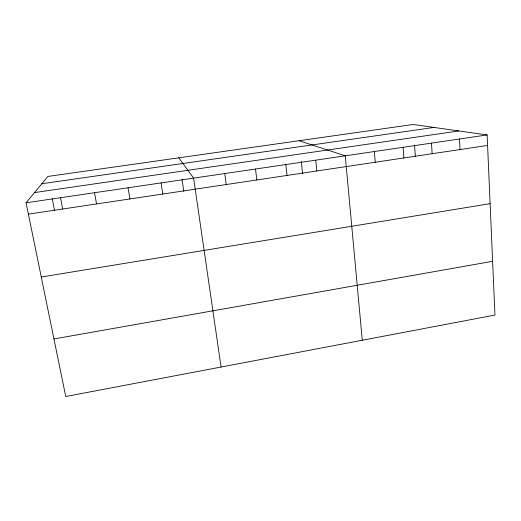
<?xml version="1.0" encoding="UTF-8"?>
<svg xmlns="http://www.w3.org/2000/svg" width="521" height="521" viewBox="0 0 521 521"><rect width="100%" height="100%" fill="white"/><g stroke="black" fill="none" stroke-linecap="round" stroke-linejoin="round"><path stroke-width="0.78" d="M26.05 202.793L47.886 176.443L413.153 124.486L487.128 134.939L494.95 315.062L65.75 396.514L26.05 202.793L487.128 134.939M53.956 338.956L492.612 261.301M41.263 277.009L490.111 203.665M28.375 214.144L487.584 145.431M34.51 192.581L458.845 130.947M41.83 183.75L433.986 127.43M299.054 140.716L345.254 155.818L362.284 340.239M178.788 157.824L193.61 178.13L221.073 367.038M52.256 198.794L54.575 210.634M60.54 197.713L62.715 209.006M94.529 192.711L96.561 203.939M128.036 187.781L129.918 198.95M161.054 182.923L162.799 194.027M182.005 179.335L183.789 191.305M224.766 173.545L226.244 184.538M255.505 169.025L256.853 179.953M285.827 164.564L287.051 175.434M301.281 161.406L302.584 173.539M315.739 160.162L316.846 170.979M374.378 151.533L375.257 162.239M403.124 147.3L403.892 157.954M414.553 144.975L415.322 156.261M431.486 143.125L432.15 153.728M459.489 139.009L460.043 149.553"/></g></svg>
